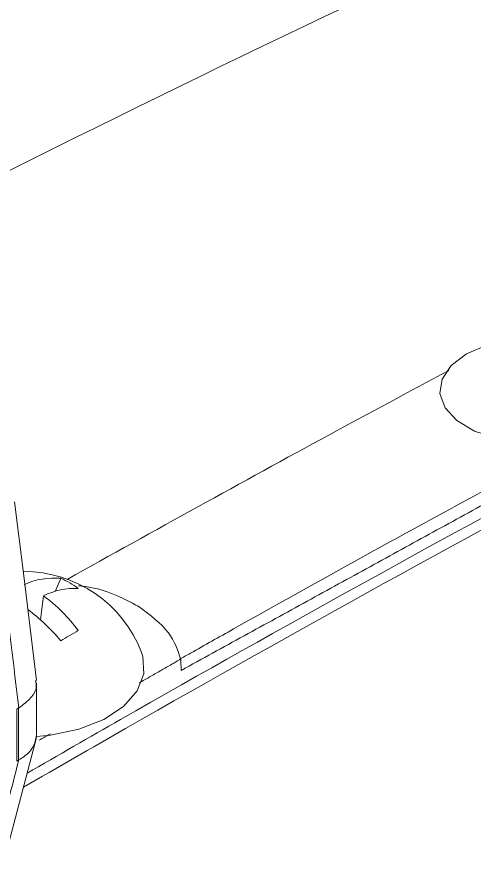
# Model space of a CAD drawing. Extents: x 2 to 136, y 1 to 99.
# Drawn here: x 100.673 to 101.571, y 85.645 to 87.295 of the extents above; entities that cross this region are included whole.
import ezdxf

# ---------------------------------------------------------------- set-up
doc = ezdxf.new("R2010")
doc.units = 0
doc.header["$MEASUREMENT"] = 0
doc.linetypes.add('SLD-Solid', pattern=[0])
doc.layers.add('OBJECT', color=7, linetype='CONTINUOUS')

msp = doc.modelspace()

# ---------------------------------------------------------------- linework, layer by layer
at = {"layer": 'OBJECT', "linetype": 'SLD-Solid', "lineweight": 15}
for p, q in [((100.7595, 86.1926), (100.7487, 86.1671)), ((100.7257, 86.1583), (100.7196, 86.1113)), ((100.7121, 85.887), (100.7121, 85.9874)), ((100.6733, 85.936), (100.6769, 85.9381)), ((100.6733, 85.8339), (100.6733, 85.936)), ((100.6769, 85.9381), (100.6772, 85.9383)), ((100.6769, 85.9381), (100.6769, 85.836)), ((100.6773, 85.8362), (100.6769, 85.836)), ((100.6769, 85.836), (100.6733, 85.8339))]:
    msp.add_line(p, q, dxfattribs=at)
at = {"layer": 'OBJECT', "linetype": 'SLD-Solid', "lineweight": 15, "flags": 128}
for points in [[(101.7129, 86.4632), (101.6635, 86.4614), (101.6152, 86.4678), (101.5721, 86.4818), (101.5374, 86.5022), (101.5142, 86.5274), (101.5042, 86.5554), (101.5083, 86.5839), (101.5261, 86.6105), (101.5561, 86.6332), (101.5961, 86.6501), (101.6426, 86.6598), (101.692, 86.6615), (101.7402, 86.6551), (101.7834, 86.6412), (101.818, 86.6207), (101.8413, 86.5955), (101.8513, 86.5676), (101.8472, 86.5391), (101.8294, 86.5124), (101.7993, 86.4897), (101.7594, 86.4729), (101.7129, 86.4632)], [(100.7118, 85.9922), (100.6861, 86.203), (100.6687, 86.3428)], [(100.7116, 85.8822), (100.7393, 85.8848), (100.7949, 85.8964), (100.8439, 85.9156), (100.883, 85.9412), (100.9098, 85.9716), (100.9227, 86.005), (100.9209, 86.0391), (100.9183, 86.047)], [(100.6551, 85.6636), (100.6677, 85.711), (100.7119, 85.8803)]]:
    msp.add_lwpolyline(points, dxfattribs=at)
at = {"layer": 'OBJECT', "linetype": 'SLD-Solid', "lineweight": 15}
for centre, radius, start, end in [((114.4458, 59.5695), 30.694, 111.50329, 116.92836), ((100.6878, 85.9593), 0.2466, 20.836, 90.3201), ((100.7462, 86.0572), 0.1361, 84.3771, 115.394), ((100.6949, 86.0411), 0.1648, 53.0801, 66.9253), ((100.7876, 86.0344), 0.1385, 87.4103, 116.5872), ((100.5407, 85.9052), 0.3134, 36.1156, 53.8371), ((99.2961, 83.3497), 3.2221, 59.872, 60.1333), ((100.4668, 85.8259), 0.3812, 39.8408, 53.2277), ((101.418, 84.9691), 1.2829, 119.1103, 120.8843), ((97.8808, 81.7748), 4.7523, 34.8508, 54.5369)]:
    msp.add_arc(centre, radius, start, end, dxfattribs=at)
for centre, major_axis, ratio, start_param, end_param in [((99.5626, 81.6109), (-1.5893, 16.547), 0.094708, 4.96788, 4.983392), ((99.1459, 84.7383), (1.7697, 5.6286), 0.198355, 4.936908, 4.970599)]:
    msp.add_ellipse(centre, major_axis=major_axis, ratio=ratio, start_param=start_param, end_param=end_param, dxfattribs=at)
for points, knots in [([(100.6935, 85.8101), (100.7547, 85.8453), (101.1342, 86.064), (101.8324, 86.4481), (102.7066, 86.9072), (103.2616, 87.1756), (103.4985, 87.2901)], [0, 0, 0, 0, 0.065376, 0.405853, 0.74633, 1, 1, 1, 1]), ([(103.4985, 87.2697), (103.3035, 87.1749), (102.7711, 86.9161), (101.9002, 86.4623), (101.1577, 86.0542), (100.7532, 85.8211), (100.6864, 85.7826)], [0, 0, 0, 0, 0.208317, 0.56852, 0.928723, 1, 1, 1, 1]), ([(101.5213, 86.6004), (101.4428, 86.5585), (101.1932, 86.4248), (100.9433, 86.2858), (100.7719, 86.1905)], [0, 0, 0, 0, 0.31413, 1, 1, 1, 1]), ([(100.9929, 86.0336), (100.9999, 86.0376), (101.0352, 86.0575), (101.1833, 86.1409), (101.5038, 86.3192), (101.7959, 86.4762), (101.9752, 86.5725)], [0, 0, 0, 0, 0.021546, 0.107731, 0.452475, 1, 1, 1, 1]), ([(100.7941, 86.1782), (100.8033, 86.1771), (100.8437, 86.1721), (100.8758, 86.1562), (100.9006, 86.1439)], [0, 0, 0, 0, 0.227218, 1, 1, 1, 1]), ([(100.9134, 86.1366), (100.9352, 86.1204), (100.9757, 86.0904), (100.9891, 86.0518), (100.9953, 86.0341)], [0, 0, 0, 0, 0.540093, 1, 1, 1, 1]), ([(100.6772, 85.9383), (100.6856, 85.9445), (100.7025, 85.9571), (100.7131, 85.9765), (100.7109, 85.988), (100.7101, 85.992)], [0, 0, 0, 0, 0.396021, 0.792037, 1, 1, 1, 1]), ([(100.6773, 85.8362), (100.6808, 85.8384), (100.6933, 85.8462), (100.7086, 85.8631), (100.7107, 85.8792), (100.7118, 85.887)], [0, 0, 0, 0, 0.165872, 0.597654, 1, 1, 1, 1]), ([(101.1056, 84.5371), (101.0473, 84.606), (100.9305, 84.7438), (100.7448, 84.9357), (100.5522, 85.115), (100.3551, 85.2773), (100.1571, 85.4206), (99.9577, 85.5456), (99.7564, 85.6521), (99.5569, 85.7378), (99.3626, 85.8018), (99.1731, 85.8447), (98.9866, 85.8681), (98.8673, 85.8652), (98.8076, 85.8637)], [0, 0, 0, 0, 0.082347, 0.164694, 0.249433, 0.334172, 0.416519, 0.498866, 0.583605, 0.668344, 0.750089, 0.831834, 0.915917, 1, 1, 1, 1])]:
    msp.add_open_spline(points, degree=3, knots=knots, dxfattribs=at)
for points in [[(101.9849, 86.5546), (100.996, 86.012)], [(100.9137, 85.9874), (100.9953, 86.0341)], [(100.9953, 86.0341), (100.996, 86.012)], [(100.7173, 85.8749), (100.7396, 85.8876)]]:
    msp.add_open_spline(points, degree=1, dxfattribs=at)

doc.saveas('drawing.dxf')
